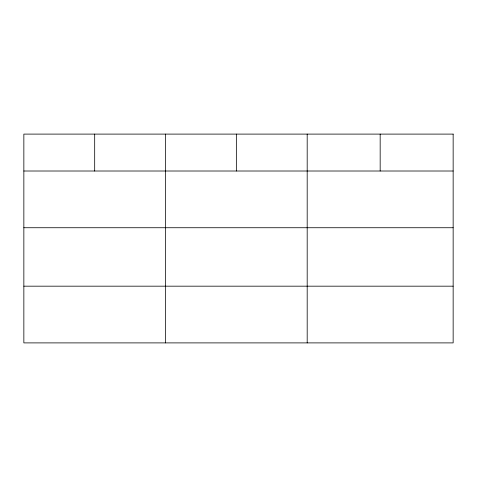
<?xml version="1.0" encoding="UTF-8"?>
<svg xmlns="http://www.w3.org/2000/svg" width="477" height="477" viewBox="0 0 477 477"><rect width="100%" height="100%" fill="white"/><g stroke="black" fill="none" stroke-linecap="round" stroke-linejoin="round"><path stroke-width="0.72" d="M23.85 171.01L453.15 171.01M23.85 227.732L453.15 227.732M23.85 286.176L453.15 286.176M380.169 134.103L380.169 171.01M307.188 134.103L307.188 342.897M236.353 134.103L236.353 171.01M165.519 134.103L165.519 342.897M94.684 134.103L94.684 171.01M453.15 134.103L23.85 134.103L23.85 342.897L453.15 342.897L453.15 134.103"/></g></svg>
